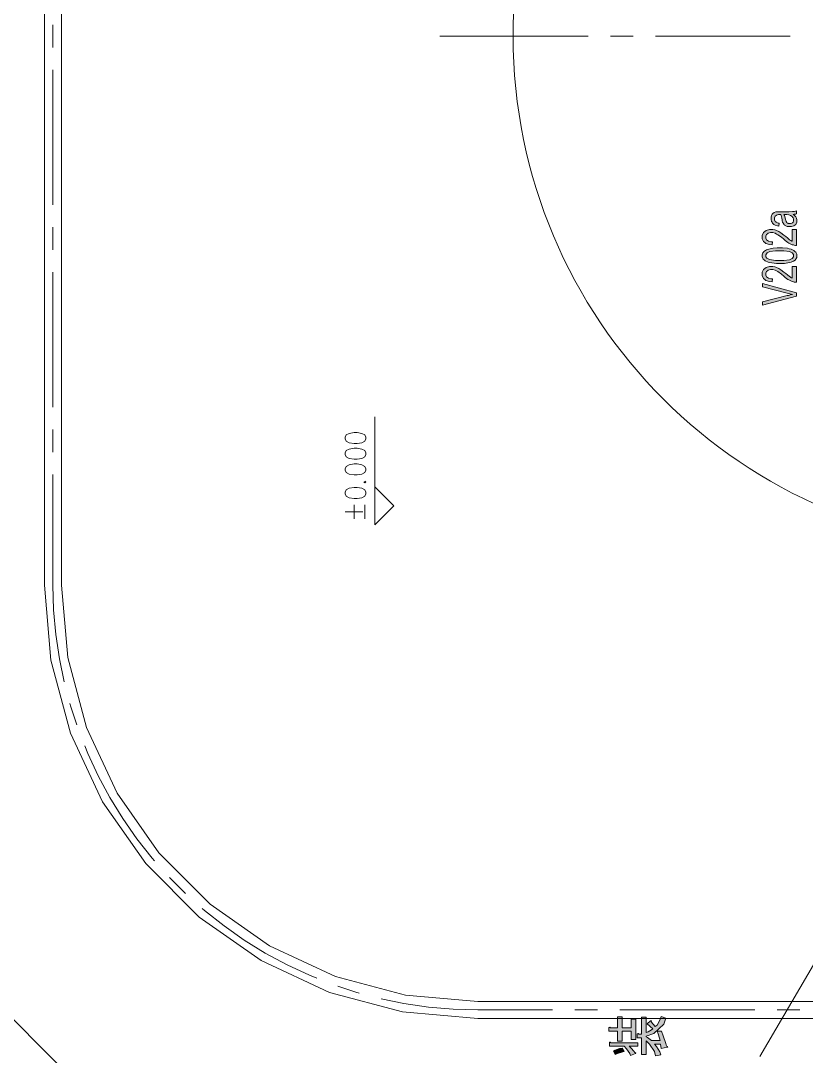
# Model space of a CAD drawing. Header units: millimetres. Extents: x 805 to 6044844, y 120 to 7887884.
# Drawn here: x 5931450 to 5942546, y 7827724 to 7842344 of the extents above; entities that cross this region are included whole.
import ezdxf

# ---------------------------------------------------------------- set-up
doc = ezdxf.new("R2010")
doc.units = ezdxf.units.MM

msp = doc.modelspace()

# ---------------------------------------------------------------- hatches: boundary and pattern name
h = msp.add_hatch(color=0)
h.paths.add_polyline_path([(5942362, 7839610), (5942376, 7839598), (5942396, 7839576), (5942401, 7839566), (5942407, 7839555), (5942413, 7839532), (5942413, 7839520), (5942413, 7839500), (5942399, 7839469), (5942385, 7839458), (5942371, 7839447), (5942335, 7839437), (5942313, 7839437), (5942301, 7839437), (5942277, 7839441), (5942267, 7839445), (5942256, 7839449), (5942239, 7839460), (5942233, 7839466), (5942226, 7839473), (5942217, 7839488), (5942214, 7839496), (5942211, 7839502), (5942207, 7839520), (5942204, 7839532), (5942200, 7839557), (5942190, 7839594), (5942184, 7839606), (5942178, 7839606), (5942171, 7839606), (5942169, 7839606), (5942151, 7839606), (5942126, 7839600), (5942118, 7839595), (5942108, 7839586), (5942098, 7839563), (5942098, 7839547), (5942098, 7839533), (5942106, 7839511), (5942113, 7839505), (5942120, 7839498), (5942146, 7839488), (5942164, 7839484), (5942156, 7839444), (5942138, 7839446), (5942108, 7839456), (5942097, 7839462), (5942085, 7839468), (5942068, 7839487), (5942062, 7839498), (5942055, 7839510), (5942049, 7839538), (5942049, 7839554), (5942049, 7839569), (5942055, 7839595), (5942060, 7839604), (5942065, 7839614), (5942078, 7839628), (5942086, 7839633), (5942094, 7839637), (5942114, 7839644), (5942126, 7839645), (5942134, 7839647), (5942161, 7839648), (5942181, 7839648), (5942259, 7839648), (5942301, 7839648), (5942352, 7839649), (5942363, 7839650), (5942374, 7839652), (5942395, 7839657), (5942405, 7839661), (5942405, 7839618), (5942396, 7839614), (5942375, 7839611)])
h.paths.add_polyline_path([(5942230, 7839606), (5942237, 7839595), (5942248, 7839561), (5942253, 7839539), (5942255, 7839526), (5942261, 7839508), (5942265, 7839503), (5942268, 7839497), (5942277, 7839489), (5942283, 7839487), (5942290, 7839483), (5942304, 7839481), (5942312, 7839481), (5942324, 7839481), (5942343, 7839487), (5942351, 7839493), (5942359, 7839500), (5942367, 7839518), (5942367, 7839530), (5942367, 7839541), (5942359, 7839563), (5942352, 7839572), (5942344, 7839581), (5942324, 7839595), (5942311, 7839599), (5942301, 7839603), (5942272, 7839606), (5942252, 7839606)])
h = msp.add_hatch(color=0)
h.dxf.hatch_style = 2
h.paths.add_polyline_path([(5942348, 7839395), (5942405, 7839395), (5942405, 7839173), (5942394, 7839173), (5942374, 7839175), (5942364, 7839178), (5942348, 7839182), (5942316, 7839196), (5942301, 7839205), (5942284, 7839215), (5942248, 7839241), (5942228, 7839259), (5942195, 7839286), (5942145, 7839323), (5942126, 7839333), (5942107, 7839343), (5942072, 7839352), (5942055, 7839352), (5942038, 7839352), (5942008, 7839344), (5941996, 7839335), (5941984, 7839326), (5941972, 7839303), (5941972, 7839289), (5941972, 7839274), (5941985, 7839251), (5941998, 7839241), (5942010, 7839233), (5942046, 7839224), (5942068, 7839224), (5942062, 7839181), (5942028, 7839183), (5941976, 7839200), (5941959, 7839214), (5941941, 7839228), (5941923, 7839266), (5941923, 7839290), (5941923, 7839314), (5941943, 7839352), (5941961, 7839366), (5941981, 7839381), (5942028, 7839395), (5942056, 7839395), (5942071, 7839395), (5942099, 7839391), (5942113, 7839386), (5942127, 7839383), (5942156, 7839369), (5942172, 7839359), (5942187, 7839350), (5942229, 7839318), (5942256, 7839296), (5942279, 7839277), (5942309, 7839253), (5942317, 7839248), (5942325, 7839243), (5942340, 7839234), (5942348, 7839231)])
h = msp.add_hatch(color=0)
h.paths.add_polyline_path([(5942169, 7838918), (5942126, 7838918), (5942057, 7838924), (5942031, 7838930), (5942005, 7838937), (5941965, 7838955), (5941951, 7838967), (5941937, 7838979), (5941923, 7839009), (5941923, 7839027), (5941923, 7839041), (5941931, 7839065), (5941939, 7839075), (5941946, 7839085), (5941969, 7839102), (5941983, 7839108), (5941998, 7839115), (5942034, 7839125), (5942055, 7839129), (5942076, 7839133), (5942133, 7839137), (5942169, 7839137), (5942210, 7839137), (5942279, 7839131), (5942305, 7839124), (5942331, 7839118), (5942371, 7839100), (5942385, 7839088), (5942399, 7839076), (5942413, 7839046), (5942413, 7839027), (5942413, 7839003), (5942389, 7838965), (5942364, 7838951), (5942334, 7838934), (5942236, 7838918)])
h.paths.add_polyline_path([(5942169, 7838960), (5942228, 7838960), (5942306, 7838970), (5942326, 7838979), (5942345, 7838989), (5942365, 7839013), (5942365, 7839027), (5942365, 7839042), (5942345, 7839065), (5942326, 7839075), (5942306, 7839085), (5942228, 7839094), (5942169, 7839094), (5942109, 7839094), (5942031, 7839085), (5942011, 7839075), (5941991, 7839065), (5941972, 7839041), (5941972, 7839027), (5941972, 7839013), (5941989, 7838990), (5942006, 7838982), (5942028, 7838971), (5942109, 7838960)])
h = msp.add_hatch(color=0)
h.dxf.hatch_style = 2
h.paths.add_polyline_path([(5942348, 7838874), (5942405, 7838874), (5942405, 7838652), (5942394, 7838652), (5942374, 7838654), (5942364, 7838657), (5942348, 7838661), (5942316, 7838675), (5942301, 7838684), (5942284, 7838693), (5942248, 7838720), (5942228, 7838738), (5942195, 7838765), (5942145, 7838802), (5942126, 7838811), (5942107, 7838821), (5942072, 7838831), (5942055, 7838831), (5942038, 7838831), (5942008, 7838822), (5941996, 7838814), (5941984, 7838805), (5941972, 7838782), (5941972, 7838768), (5941972, 7838753), (5941985, 7838729), (5941998, 7838720), (5942010, 7838711), (5942046, 7838702), (5942068, 7838702), (5942062, 7838660), (5942028, 7838662), (5941976, 7838678), (5941959, 7838692), (5941941, 7838707), (5941923, 7838745), (5941923, 7838769), (5941923, 7838793), (5941943, 7838831), (5941961, 7838845), (5941981, 7838859), (5942028, 7838873), (5942056, 7838873), (5942071, 7838873), (5942099, 7838869), (5942113, 7838865), (5942127, 7838861), (5942156, 7838847), (5942172, 7838838), (5942187, 7838828), (5942229, 7838796), (5942256, 7838774), (5942279, 7838756), (5942309, 7838732), (5942317, 7838727), (5942325, 7838721), (5942340, 7838713), (5942348, 7838709)])
h = msp.add_hatch(color=0)
h.dxf.hatch_style = 2
h.paths.add_polyline_path([(5942405, 7838457), (5941925, 7838327), (5941925, 7838375), (5942274, 7838463), (5942295, 7838467), (5942334, 7838477), (5942353, 7838480), (5942333, 7838484), (5942294, 7838493), (5942274, 7838498), (5941925, 7838589), (5941925, 7838634), (5942405, 7838503)])
h = msp.add_hatch(color=0)
h.dxf.hatch_style = 2
h.paths.add_polyline_path([(5939758, 7828124), (5939759, 7828133), (5939770, 7828134), (5939779, 7828126), (5939880, 7828126), (5939880, 7828281), (5939946, 7828281), (5939946, 7828126), (5940071, 7828126), (5940071, 7828250), (5940137, 7828250), (5940137, 7827960), (5940071, 7827960), (5940071, 7828077), (5939946, 7828077), (5939946, 7827938), (5939880, 7827938), (5939880, 7828077), (5939758, 7828077)])
h = msp.add_hatch(color=0)
h.dxf.hatch_style = 2
h.paths.add_polyline_path([(5940501, 7828080), (5940525, 7828014), (5940560, 7827907), (5940571, 7827865), (5940586, 7827862), (5940591, 7827855), (5940581, 7827851), (5940498, 7827832), (5940487, 7827897), (5940400, 7827897), (5940432, 7827863), (5940477, 7827786), (5940491, 7827744), (5940418, 7827730), (5940400, 7827791), (5940333, 7827897), (5940282, 7827941), (5940282, 7827749), (5940216, 7827749), (5940216, 7827987), (5940157, 7827987), (5940157, 7828033), (5940159, 7828043), (5940169, 7828044), (5940178, 7828035), (5940216, 7828035), (5940216, 7828276), (5940282, 7828276), (5940282, 7828058), (5940310, 7828069), (5940357, 7828097), (5940376, 7828113), (5940300, 7828184), (5940345, 7828223), (5940353, 7828224), (5940359, 7828218), (5940355, 7828211), (5940411, 7828145), (5940437, 7828165), (5940479, 7828234), (5940494, 7828284), (5940564, 7828264), (5940534, 7828176), (5940393, 7828047), (5940282, 7828007), (5940282, 7828000), (5940301, 7827988), (5940340, 7827961), (5940359, 7827946), (5940480, 7827946), (5940473, 7827978), (5940452, 7828043), (5940439, 7828077)])
h = msp.add_hatch(color=0)
h.dxf.hatch_style = 2
h.paths.add_polyline_path([(5940123, 7827776), (5940135, 7827774), (5940140, 7827768), (5940133, 7827763), (5940064, 7827737), (5940051, 7827764), (5940006, 7827829), (5939973, 7827865), (5939765, 7827865), (5939765, 7827912), (5939766, 7827922), (5939777, 7827923), (5939786, 7827914), (5940164, 7827914), (5940164, 7827865), (5940046, 7827865), (5940071, 7827840), (5940109, 7827795)])
h = msp.add_hatch(color=0)
h.dxf.hatch_style = 2
h.paths.add_polyline_path([(5939821, 7827798), (5939846, 7827813), (5939909, 7827834), (5939946, 7827839), (5939973, 7827792), (5939940, 7827784), (5939877, 7827763), (5939848, 7827751)])

# ---------------------------------------------------------------- linework, layer by layer
at = {"color": 0, "lineweight": 0}
for points in [[(5931785, 7834377), (5931785, 7849876)], [(5932025, 7834377), (5932025, 7849876)], [(5931905, 7841968), (5931905, 7842285)], [(5937370, 7842127), (5939463, 7842127)], [(5939781, 7842127), (5940098, 7842127)], [(5940416, 7842127), (5942320, 7842127)], [(5931905, 7839745), (5931905, 7841651)], [(5931905, 7839110), (5931905, 7839428)], [(5931905, 7836889), (5931905, 7838793)], [(5936450, 7835495), (5936450, 7836750)], [(5931905, 7836253), (5931905, 7836571)], [(5931905, 7834377), (5931905, 7835936)], [(5936297, 7835832), (5936311, 7835821), (5936325, 7835832), (5936311, 7835843)], [(5936450, 7835225), (5936450, 7835765)], [(5936450, 7835765), (5936720, 7835495)], [(5936159, 7835311), (5936159, 7835510)], [(5936311, 7835311), (5936311, 7835510)], [(5936720, 7835495), (5936450, 7835225)], [(5936034, 7835411), (5936284, 7835411)], [(5928906, 7834377), (5928997, 7833096), (5929270, 7831842), (5929719, 7830639), (5930334, 7829512), (5931103, 7828484), (5932011, 7827576), (5933039, 7826806), (5934166, 7826191), (5935369, 7825743), (5936624, 7825470), (5937905, 7825378)], [(5931785, 7834377), (5931878, 7833315), (5932154, 7832284), (5932605, 7831318), (5933217, 7830444), (5933971, 7829690), (5934845, 7829078), (5935812, 7828627), (5936842, 7828351), (5937905, 7828258)], [(5931905, 7834377), (5931915, 7834029), (5931946, 7833681), (5931996, 7833336), (5932063, 7833012)], [(5932025, 7834377), (5932114, 7833356), (5932379, 7832367), (5932813, 7831438), (5933401, 7830598), (5934125, 7829873), (5934965, 7829285), (5935894, 7828852), (5936884, 7828587), (5937905, 7828498)], [(5941889, 7827719), (5945054, 7833123)], [(5932144, 7832705), (5932157, 7832657), (5932242, 7832402)], [(5932354, 7832106), (5932396, 7832001), (5932543, 7831685), (5932709, 7831377), (5932892, 7831081), (5933092, 7830795), (5933308, 7830521), (5933340, 7830485)], [(5933552, 7830249), (5933776, 7830024)], [(5934013, 7829813), (5934048, 7829781), (5934322, 7829565), (5934608, 7829365), (5934905, 7829182), (5935212, 7829016), (5935528, 7828868), (5935633, 7828827)], [(5935930, 7828714), (5936184, 7828630), (5936232, 7828617)], [(5936539, 7828536), (5936863, 7828469), (5937208, 7828418), (5937556, 7828388), (5937905, 7828378)], [(5992400, 7828498), (5937905, 7828498)], [(5938961, 7828378), (5937905, 7828378)], [(5939596, 7828378), (5939278, 7828378)], [(5941818, 7828378), (5939913, 7828378)], [(5942453, 7828378), (5942135, 7828378)], [(5992400, 7828258), (5937905, 7828258)]]:
    msp.add_lwpolyline(points, dxfattribs=at)
for points in [[(5942362, 7839610), (5942376, 7839598), (5942396, 7839576), (5942401, 7839566), (5942407, 7839555), (5942413, 7839532), (5942413, 7839520), (5942413, 7839500), (5942399, 7839469), (5942385, 7839458), (5942371, 7839447), (5942335, 7839437), (5942313, 7839437), (5942301, 7839437), (5942277, 7839441), (5942267, 7839445), (5942256, 7839449), (5942239, 7839460), (5942233, 7839466), (5942226, 7839473), (5942217, 7839488), (5942214, 7839496), (5942211, 7839502), (5942207, 7839520), (5942204, 7839532), (5942200, 7839557), (5942190, 7839594), (5942184, 7839606), (5942178, 7839606), (5942171, 7839606), (5942169, 7839606), (5942151, 7839606), (5942126, 7839600), (5942118, 7839595), (5942108, 7839586), (5942098, 7839563), (5942098, 7839547), (5942098, 7839533), (5942106, 7839511), (5942113, 7839505), (5942120, 7839498), (5942146, 7839488), (5942164, 7839484), (5942156, 7839444), (5942138, 7839446), (5942108, 7839456), (5942097, 7839462), (5942085, 7839468), (5942068, 7839487), (5942062, 7839498), (5942055, 7839510), (5942049, 7839538), (5942049, 7839554), (5942049, 7839569), (5942055, 7839595), (5942060, 7839604), (5942065, 7839614), (5942078, 7839628), (5942086, 7839633), (5942094, 7839637), (5942114, 7839644), (5942126, 7839645), (5942134, 7839647), (5942161, 7839648), (5942181, 7839648), (5942259, 7839648), (5942301, 7839648), (5942352, 7839649), (5942363, 7839650), (5942374, 7839652), (5942395, 7839657), (5942405, 7839661), (5942405, 7839618), (5942396, 7839614), (5942375, 7839611)], [(5942230, 7839606), (5942237, 7839595), (5942248, 7839561), (5942253, 7839539), (5942255, 7839526), (5942261, 7839508), (5942265, 7839503), (5942268, 7839497), (5942277, 7839489), (5942283, 7839487), (5942290, 7839483), (5942304, 7839481), (5942312, 7839481), (5942324, 7839481), (5942343, 7839487), (5942351, 7839493), (5942359, 7839500), (5942367, 7839518), (5942367, 7839530), (5942367, 7839541), (5942359, 7839563), (5942352, 7839572), (5942344, 7839581), (5942324, 7839595), (5942311, 7839599), (5942301, 7839603), (5942272, 7839606), (5942252, 7839606)], [(5942348, 7839395), (5942405, 7839395), (5942405, 7839173), (5942394, 7839173), (5942374, 7839175), (5942364, 7839178), (5942348, 7839182), (5942316, 7839196), (5942301, 7839205), (5942284, 7839215), (5942248, 7839241), (5942228, 7839259), (5942195, 7839286), (5942145, 7839323), (5942126, 7839333), (5942107, 7839343), (5942072, 7839352), (5942055, 7839352), (5942038, 7839352), (5942008, 7839344), (5941996, 7839335), (5941984, 7839326), (5941972, 7839303), (5941972, 7839289), (5941972, 7839274), (5941985, 7839251), (5941998, 7839241), (5942010, 7839233), (5942046, 7839224), (5942068, 7839224), (5942062, 7839181), (5942028, 7839183), (5941976, 7839200), (5941959, 7839214), (5941941, 7839228), (5941923, 7839266), (5941923, 7839290), (5941923, 7839314), (5941943, 7839352), (5941961, 7839366), (5941981, 7839381), (5942028, 7839395), (5942056, 7839395), (5942071, 7839395), (5942099, 7839391), (5942113, 7839386), (5942127, 7839383), (5942156, 7839369), (5942172, 7839359), (5942187, 7839350), (5942229, 7839318), (5942256, 7839296), (5942279, 7839277), (5942309, 7839253), (5942317, 7839248), (5942325, 7839243), (5942340, 7839234), (5942348, 7839231)], [(5942169, 7838918), (5942126, 7838918), (5942057, 7838924), (5942031, 7838930), (5942005, 7838937), (5941965, 7838955), (5941951, 7838967), (5941937, 7838979), (5941923, 7839009), (5941923, 7839027), (5941923, 7839041), (5941931, 7839065), (5941939, 7839075), (5941946, 7839085), (5941969, 7839102), (5941983, 7839108), (5941998, 7839115), (5942034, 7839125), (5942055, 7839129), (5942076, 7839133), (5942133, 7839137), (5942169, 7839137), (5942210, 7839137), (5942279, 7839131), (5942305, 7839124), (5942331, 7839118), (5942371, 7839100), (5942385, 7839088), (5942399, 7839076), (5942413, 7839046), (5942413, 7839027), (5942413, 7839003), (5942389, 7838965), (5942364, 7838951), (5942334, 7838934), (5942236, 7838918)], [(5942169, 7838960), (5942228, 7838960), (5942306, 7838970), (5942326, 7838979), (5942345, 7838989), (5942365, 7839013), (5942365, 7839027), (5942365, 7839042), (5942345, 7839065), (5942326, 7839075), (5942306, 7839085), (5942228, 7839094), (5942169, 7839094), (5942109, 7839094), (5942031, 7839085), (5942011, 7839075), (5941991, 7839065), (5941972, 7839041), (5941972, 7839027), (5941972, 7839013), (5941989, 7838990), (5942006, 7838982), (5942028, 7838971), (5942109, 7838960)], [(5942348, 7838874), (5942405, 7838874), (5942405, 7838652), (5942394, 7838652), (5942374, 7838654), (5942364, 7838657), (5942348, 7838661), (5942316, 7838675), (5942301, 7838684), (5942284, 7838693), (5942248, 7838720), (5942228, 7838738), (5942195, 7838765), (5942145, 7838802), (5942126, 7838811), (5942107, 7838821), (5942072, 7838831), (5942055, 7838831), (5942038, 7838831), (5942008, 7838822), (5941996, 7838814), (5941984, 7838805), (5941972, 7838782), (5941972, 7838768), (5941972, 7838753), (5941985, 7838729), (5941998, 7838720), (5942010, 7838711), (5942046, 7838702), (5942068, 7838702), (5942062, 7838660), (5942028, 7838662), (5941976, 7838678), (5941959, 7838692), (5941941, 7838707), (5941923, 7838745), (5941923, 7838769), (5941923, 7838793), (5941943, 7838831), (5941961, 7838845), (5941981, 7838859), (5942028, 7838873), (5942056, 7838873), (5942071, 7838873), (5942099, 7838869), (5942113, 7838865), (5942127, 7838861), (5942156, 7838847), (5942172, 7838838), (5942187, 7838828), (5942229, 7838796), (5942256, 7838774), (5942279, 7838756), (5942309, 7838732), (5942317, 7838727), (5942325, 7838721), (5942340, 7838713), (5942348, 7838709)], [(5942405, 7838457), (5941925, 7838327), (5941925, 7838375), (5942274, 7838463), (5942295, 7838467), (5942334, 7838477), (5942353, 7838480), (5942333, 7838484), (5942294, 7838493), (5942274, 7838498), (5941925, 7838589), (5941925, 7838634), (5942405, 7838503)], [(5936034, 7836441), (5936048, 7836408), (5936090, 7836386), (5936159, 7836374), (5936201, 7836374), (5936270, 7836386), (5936311, 7836408), (5936325, 7836441), (5936325, 7836463), (5936311, 7836496), (5936270, 7836518), (5936201, 7836530), (5936159, 7836530), (5936090, 7836518), (5936048, 7836496), (5936034, 7836463)], [(5936034, 7836219), (5936048, 7836186), (5936090, 7836164), (5936159, 7836153), (5936201, 7836153), (5936270, 7836164), (5936311, 7836186), (5936325, 7836219), (5936325, 7836242), (5936311, 7836275), (5936270, 7836297), (5936201, 7836308), (5936159, 7836308), (5936090, 7836297), (5936048, 7836275), (5936034, 7836242)], [(5936034, 7835998), (5936048, 7835965), (5936090, 7835942), (5936159, 7835932), (5936201, 7835932), (5936270, 7835942), (5936311, 7835965), (5936325, 7835998), (5936325, 7836020), (5936311, 7836053), (5936270, 7836076), (5936201, 7836087), (5936159, 7836087), (5936090, 7836076), (5936048, 7836053), (5936034, 7836020)], [(5936034, 7835665), (5936048, 7835632), (5936090, 7835610), (5936159, 7835599), (5936201, 7835599), (5936270, 7835610), (5936311, 7835632), (5936325, 7835665), (5936325, 7835688), (5936311, 7835721), (5936270, 7835743), (5936201, 7835754), (5936159, 7835754), (5936090, 7835743), (5936048, 7835721), (5936034, 7835688)], [(5939758, 7828124), (5939759, 7828133), (5939770, 7828134), (5939779, 7828126), (5939880, 7828126), (5939880, 7828281), (5939946, 7828281), (5939946, 7828126), (5940071, 7828126), (5940071, 7828250), (5940137, 7828250), (5940137, 7827960), (5940071, 7827960), (5940071, 7828077), (5939946, 7828077), (5939946, 7827938), (5939880, 7827938), (5939880, 7828077), (5939758, 7828077)], [(5940501, 7828080), (5940525, 7828014), (5940560, 7827907), (5940571, 7827865), (5940586, 7827862), (5940591, 7827855), (5940581, 7827851), (5940498, 7827832), (5940487, 7827897), (5940400, 7827897), (5940432, 7827863), (5940477, 7827786), (5940491, 7827744), (5940418, 7827730), (5940400, 7827791), (5940333, 7827897), (5940282, 7827941), (5940282, 7827749), (5940216, 7827749), (5940216, 7827987), (5940157, 7827987), (5940157, 7828033), (5940159, 7828043), (5940169, 7828044), (5940178, 7828035), (5940216, 7828035), (5940216, 7828276), (5940282, 7828276), (5940282, 7828058), (5940310, 7828069), (5940357, 7828097), (5940376, 7828113), (5940300, 7828184), (5940345, 7828223), (5940353, 7828224), (5940359, 7828218), (5940355, 7828211), (5940411, 7828145), (5940437, 7828165), (5940479, 7828234), (5940494, 7828284), (5940564, 7828264), (5940534, 7828176), (5940393, 7828047), (5940282, 7828007), (5940282, 7828000), (5940301, 7827988), (5940340, 7827961), (5940359, 7827946), (5940480, 7827946), (5940473, 7827978), (5940452, 7828043), (5940439, 7828077)], [(5940123, 7827776), (5940135, 7827774), (5940140, 7827768), (5940133, 7827763), (5940064, 7827737), (5940051, 7827764), (5940006, 7827829), (5939973, 7827865), (5939765, 7827865), (5939765, 7827912), (5939766, 7827922), (5939777, 7827923), (5939786, 7827914), (5940164, 7827914), (5940164, 7827865), (5940046, 7827865), (5940071, 7827840), (5940109, 7827795)], [(5939821, 7827798), (5939846, 7827813), (5939909, 7827834), (5939946, 7827839), (5939973, 7827792), (5939940, 7827784), (5939877, 7827763), (5939848, 7827751)]]:
    msp.add_lwpolyline(points, close=True, dxfattribs=at)
msp.add_ellipse((5945641, 7842127), major_axis=(0, 7243), ratio=0.999037, start_param=0, end_param=6.283185, dxfattribs=at)

doc.saveas('drawing.dxf')
